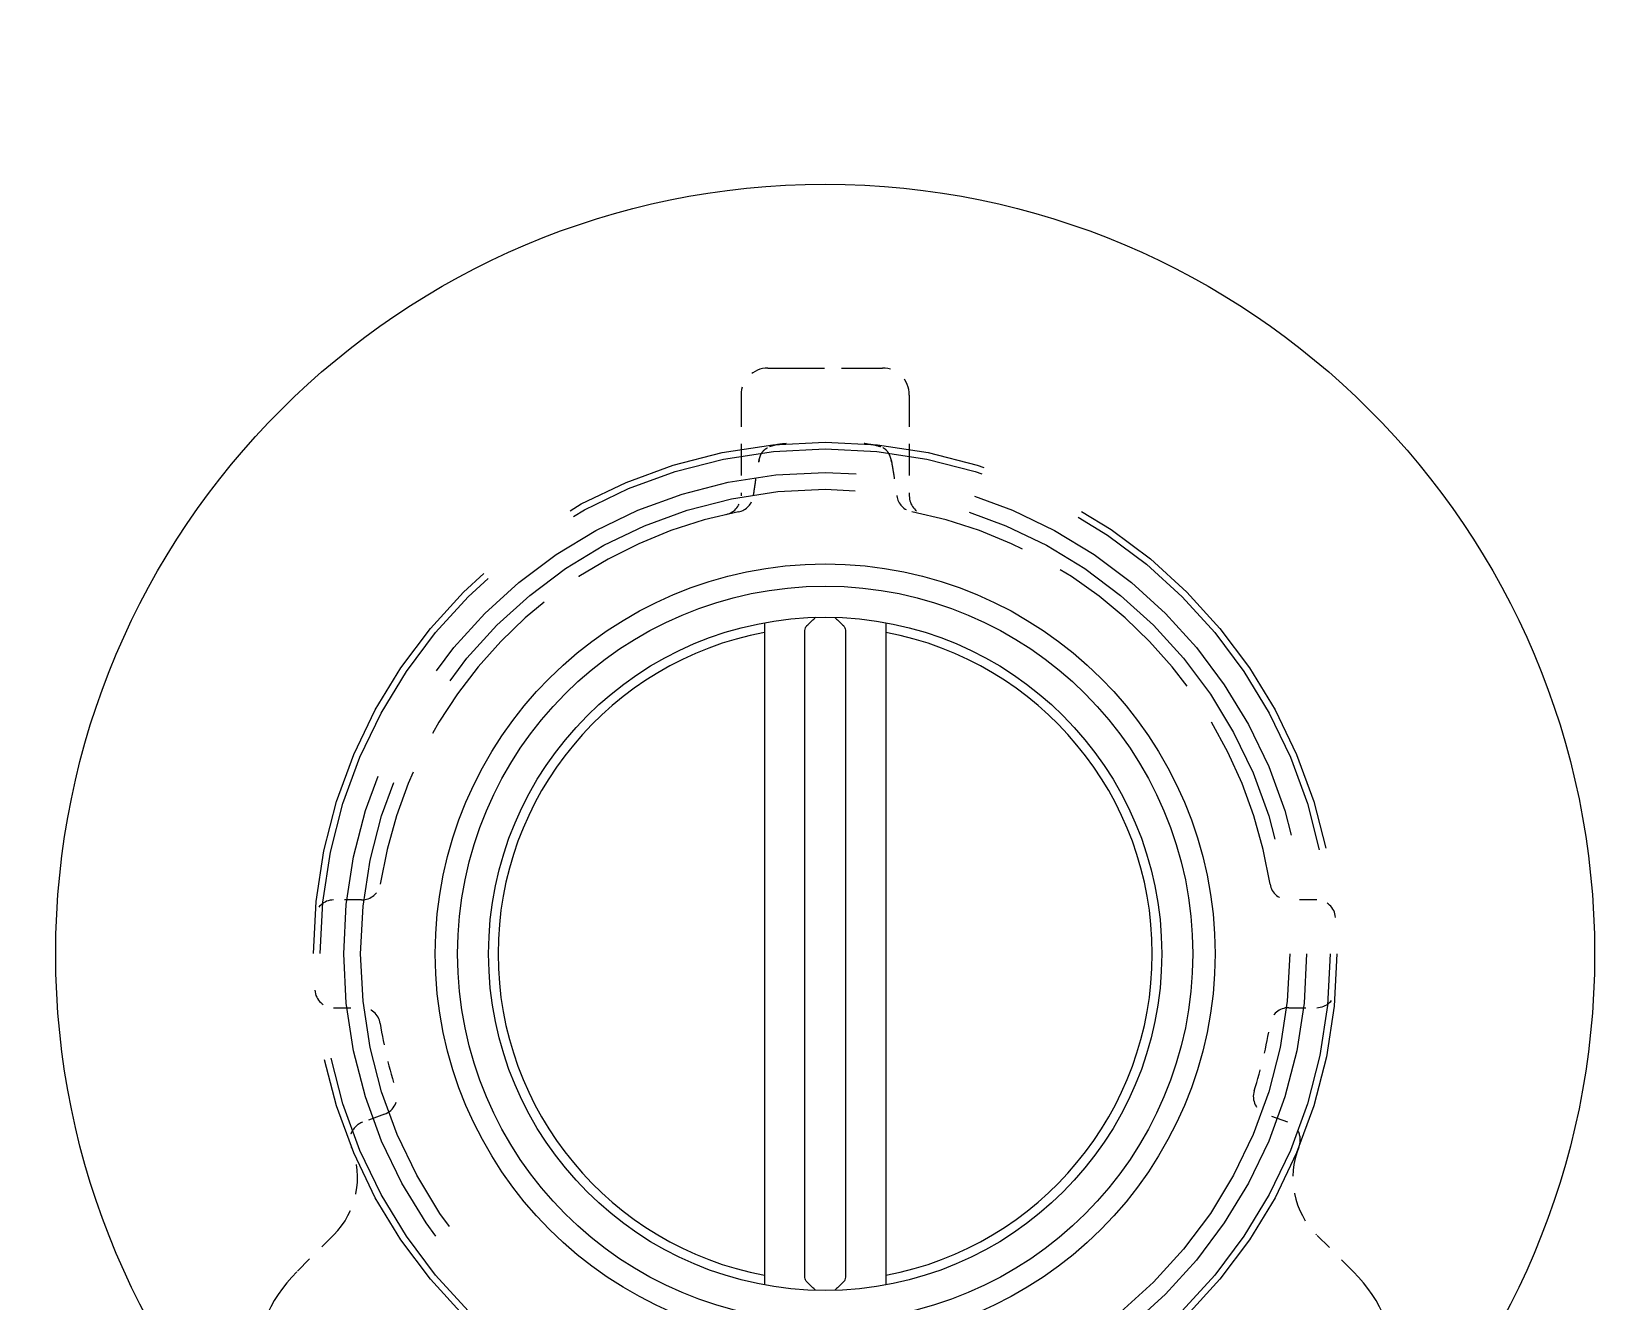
# Model space of a CAD drawing. Header units: inches. Extents: x 19 to 503, y 7 to 322.
# Drawn here: x 245.42 to 254.61, y 223.65 to 231.07 of the extents above; entities that cross this region are included whole.
import ezdxf

# ---------------------------------------------------------------- set-up
doc = ezdxf.new("R2010")
doc.units = ezdxf.units.IN
doc.header["$LTSCALE"] = 15
doc.header["$MEASUREMENT"] = 0
doc.linetypes.add('DASHED', pattern=[0.2067, 0.1654, -0.0413])
for name, color, linetype, lineweight in [('Dimension (ANSI)', 7, 'Continuous', 25), ('Hatch', 7, 'Continuous', 18), ('Hidden', 7, 'DASHED', 18), ('Visible', 7, 'Continuous', 18)]:
    doc.layers.add(name, color=color, linetype=linetype, lineweight=lineweight)
doc.styles.add('MEMCOR Medium', font='arial.ttf')
doc.dimstyles.new('Default (ANSI)', dxfattribs={"dimscale": 15, "dimtxt": 0.15, "dimasz": 0.098425, "dimexe": 0.125, "dimexo": 0.0625, "dimgap": 0.031496, "dimtad": 0, "dimtih": 1, "dimtoh": 1, "dimdec": 4, "dimrnd": 1e-08, "dimzin": 3, "dimdsep": 46, "dimlunit": 5, "dimtxsty": 'MEMCOR Medium', "dimcen": 0.09, "dimdle": 0.393701, "dimclrd": 256, "dimclre": 256, "dimclrt": 256, "dimadec": 0, "dimazin": 1, "dimtfac": 0.8, "dimtofl": 0, "dimtmove": 0, "dimatfit": 3, "dimfxl": 1, "dimfrac": 1, "dimtolj": 1, "dimtzin": 4, "dimlwd": -1, "dimlwe": -1, "dimarcsym": 0})

# ---------------------------------------------------------------- blocks, each defined once
blk = doc.blocks.new('*D29')
at = {"layer": 'Defpoints', "color": 0, "transparency": 16777216}
for p in [(237.9042, 272.562), (264.6295, 245.8367), (229.7583, 211.2531)]:
    blk.add_point(p, dxfattribs=at)
at = {"layer": 'Dimension (ANSI)', "transparency": 16777216}
for p, q in [((263.9666, 246.4996), (236.5784, 273.8878)), ((236.8603, 271.518), (224.7693, 259.427)), ((204.2208, 238.8785), (216.3118, 250.9695)), ((229.0954, 211.916), (201.851, 239.1603))]:
    blk.add_line(p, q, dxfattribs=at)
for points in [[(236.6863, 271.692), (237.0343, 271.344), (237.9042, 272.562)], [(204.0468, 239.0525), (204.3948, 238.7045), (203.1768, 237.8345)]]:
    blk.add_solid(points, dxfattribs=at)
at = {"layer": 'Dimension (ANSI)', "transparency": 16777216, "char_height": 2.25, "attachment_point": 5, "style": 'MEMCOR Medium'}
for s, insert in [('\\A1; 49{\\H0.8x;\\S1#8;} in', (220.5405, 257.5126)), ('\\A1;[1247.4 mm]', (220.5405, 253.2839))]:
    blk.add_mtext(s, dxfattribs=dict(at, insert=insert))

msp = doc.modelspace()

# ---------------------------------------------------------------- hatches: boundary and pattern name
at = {"layer": 'Hatch'}
h = msp.add_hatch(dxfattribs=at)
h.set_pattern_fill('ANSI31', color=256, scale=15, style=0)
edge = h.paths.add_edge_path()
edge.add_spline(control_points=[(270.56434, 225.86464), (270.59634, 225.83343), (270.62822, 225.8021), (270.69185, 225.73916), (270.7236, 225.70754), (270.75523, 225.67581)], knot_values=[-0.6820042, -0.6820042, -0.6820042, -0.6820042, -0.3413948, -0.3413948, 0, 0, 0, 0], degree=3, periodic=0)
edge.add_line((270.75523, 225.67581), (270.81523, 225.67582))
edge.add_ellipse((250.06477, 225.67401), major_axis=(-0.00181, 20.75046), ratio=1, start_angle=270, end_angle=306.689048)
edge.add_ellipse((250.06477, 225.67401), major_axis=(-12.39927, 16.6385), ratio=1, start_angle=270, end_angle=270.690299)
edge.add_ellipse((250.06477, 225.67401), major_axis=(-12.59883, 16.48791), ratio=1, start_angle=270, end_angle=285.231305)
edge.add_ellipse((250.06477, 225.67401), major_axis=(-16.48791, 12.59883), ratio=1, start_angle=270, end_angle=270.690299)
edge.add_ellipse((250.06477, 225.67401), major_axis=(-16.6385, 12.39927), ratio=1, start_angle=270, end_angle=343.388097)
edge.add_ellipse((250.06477, 225.67401), major_axis=(-16.6385, -12.39927), ratio=1, start_angle=270, end_angle=270.690299)
edge.add_ellipse((250.06477, 225.67401), major_axis=(-16.48791, -12.59883), ratio=1, start_angle=270, end_angle=285.231305)
edge.add_ellipse((250.06477, 225.67401), major_axis=(-12.59883, -16.48791), ratio=1, start_angle=270, end_angle=270.690299)
edge.add_ellipse((250.06477, 225.67401), major_axis=(-12.39927, -16.6385), ratio=1, start_angle=270, end_angle=343.388097)
edge.add_ellipse((250.06477, 225.67401), major_axis=(12.39927, -16.6385), ratio=1, start_angle=270, end_angle=270.690299)
edge.add_ellipse((250.06477, 225.67401), major_axis=(12.59883, -16.48791), ratio=1, start_angle=270, end_angle=285.231305)
edge.add_ellipse((250.06477, 225.67401), major_axis=(16.48791, -12.59883), ratio=1, start_angle=270, end_angle=270.690299)
edge.add_ellipse((250.06477, 225.67401), major_axis=(16.6385, -12.39927), ratio=1, start_angle=270, end_angle=286.997285)
edge.add_ellipse((250.06477, 225.67401), major_axis=(19.53634, -6.99378), ratio=1, start_angle=270, end_angle=270.713923)
edge.add_line((243.31495, 206.05204), (243.31495, 206.10901))
edge.add_line((243.31495, 206.10901), (243.31495, 206.31661))
edge.add_ellipse((250.06477, 225.67401), major_axis=(-6.74981, -19.3574), ratio=1, start_angle=109.756172, end_angle=360, ccw=False)

# ---------------------------------------------------------------- linework, layer by layer
at = {"layer": 'Hidden', "ltscale": 0.133396}
msp.add_line((249.73012, 229.09901), (250.39941, 229.09901), dxfattribs=at)
at = {"layer": 'Hidden', "ltscale": 0.074863}
for p, q in [((249.57264, 228.94153), (249.57264, 228.35117)), ((250.55689, 228.94153), (250.55689, 228.35117))]:
    msp.add_line(p, q, dxfattribs=at)
at = {"layer": 'Hidden', "ltscale": 0.021381}
for p, q in [((247.35382, 225.98897), (247.19016, 225.98897)), ((252.93938, 225.98897), (252.77572, 225.98897)), ((247.19016, 225.35905), (247.35382, 225.35905)), ((252.77572, 225.35905), (252.93938, 225.35905))]:
    msp.add_line(p, q, dxfattribs=at)
at = {"layer": 'Hidden', "ltscale": 0.018013}
for p, q in [((247.48824, 224.73623), (247.35866, 224.68906)), ((252.77088, 224.68906), (252.64129, 224.73623))]:
    msp.add_line(p, q, dxfattribs=at)
at = {"layer": 'Hidden', "ltscale": 0.038771}
for p, q in [((247.19112, 224.03083), (246.97466, 223.81437)), ((253.15488, 223.81437), (252.93842, 224.03083))]:
    msp.add_line(p, q, dxfattribs=at)
at = {"layer": 'Hidden', "ltscale": 1.010594}
msp.add_circle((250.06477, 225.67401), 2.99213, dxfattribs=at)
at = {"layer": 'Hidden', "ltscale": 0.997297}
msp.add_circle((250.06477, 225.67401), 2.95276, dxfattribs=at)
at = {"layer": 'Hidden', "ltscale": 1.140908}
msp.add_circle((250.06477, 225.67401), 2.81496, dxfattribs=at)
at = {"layer": 'Hidden', "ltscale": 1.101016}
msp.add_circle((250.06477, 225.67401), 2.71654, dxfattribs=at)
at = {"layer": 'Hidden', "ltscale": 0.031311}
for centre, start, end in [((249.73012, 228.94153), 90, 180), ((250.39941, 228.94153), 0, 90)]:
    msp.add_arc(centre, 0.15748, start, end, dxfattribs=at)
at = {"layer": 'Hidden', "ltscale": 0.01879}
for centre, start, end in [((249.46241, 228.35117), 282.680383, 0), ((250.66713, 228.35117), 180, 257.319617)]:
    msp.add_arc(centre, 0.11024, start, end, dxfattribs=at)
at = {"layer": 'Hidden', "ltscale": 0.017251}
for centre, start, end in [((249.53635, 228.36674), 281.102469, 352.124709), ((250.59318, 228.36674), 187.875291, 258.897531)]:
    msp.add_arc(centre, 0.11024, start, end, dxfattribs=at)
at = {"layer": 'Hidden', "ltscale": 0.408408}
for start, end in [(101.102469, 171.086116), (8.913884, 78.897531)]:
    msp.add_arc((250.06477, 225.67401), 2.63386, start, end, dxfattribs=at)
at = {"layer": 'Hidden', "ltscale": 0.01971}
for centre, start, end in [((247.35382, 226.0992), 270, 351.086116), ((252.77572, 226.0992), 188.913884, 270), ((247.35382, 225.24881), 8.913884, 89.999999), ((252.77572, 225.24881), 90.000001, 171.086116)]:
    msp.add_arc(centre, 0.11024, start, end, dxfattribs=at)
at = {"layer": 'Hidden', "ltscale": 0.020892}
for centre, start, end in [((247.19016, 225.87873), 90, 175.926377), ((252.93938, 225.87873), 4.073623, 90), ((247.19016, 225.46928), 184.073623, 270), ((252.93938, 225.46928), 270, 355.926377)]:
    msp.add_arc(centre, 0.11024, start, end, dxfattribs=at)
at = {"layer": 'Hidden', "ltscale": 0.051173}
for start, end in [(188.913884, 197.697685), (342.302315, 351.086116)]:
    msp.add_arc((250.06477, 225.67401), 2.63386, start, end, dxfattribs=at)
at = {"layer": 'Hidden', "ltscale": 0.021325}
for centre, start, end in [((247.45054, 224.83982), 290, 17.697685), ((252.67899, 224.83982), 162.302315, 250)]:
    msp.add_arc(centre, 0.11024, start, end, dxfattribs=at)
at = {"layer": 'Hidden', "ltscale": 0.022423}
for centre, start, end in [((247.39636, 224.58548), 110, 202.192177), ((252.73317, 224.58548), 337.807823, 70)]:
    msp.add_arc(centre, 0.11024, start, end, dxfattribs=at)
at = {"layer": 'Hidden', "ltscale": 0.070262}
for centre, start, end in [((246.85705, 224.36489), 315, 22.201029), ((253.27248, 224.36489), 157.798971, 225)]:
    msp.add_arc(centre, 0.47244, start, end, dxfattribs=at)
at = {"layer": 'Hidden', "ltscale": 0.173445}
for centre, start, end in [((247.5899, 223.19913), 135, 225.000055), ((252.53964, 223.19913), 314.999945, 45)]:
    msp.add_arc(centre, 0.87008, start, end, dxfattribs=at)
at = {"layer": 'Hidden', "ltscale": 0.038963}
for points, knots in [([(249.67655, 228.55117), (249.67833, 228.56137), (249.68074, 228.57077), (249.68643, 228.58744), (249.68971, 228.59461), (249.69744, 228.60812), (249.70188, 228.61375), (249.71328, 228.625), (249.72082, 228.63033), (249.7423, 228.64056), (249.75625, 228.64523), (249.79041, 228.65261), (249.81048, 228.65531), (249.83378, 228.6572), (249.83492, 228.65729), (249.83606, 228.65738)], [0, 0, 0, 0, 0.1236599, 0.1236599, 0.2521614, 0.2521614, 0.4149263, 0.4149263, 0.6278392, 0.6278392, 0.8407521, 0.8407521, 1.0536651, 1.0536651, 1.0645647, 1.0645647, 1.0645647, 1.0645647]), ([(249.83606, 228.65738), (249.81369, 228.65566), (249.79336, 228.65307), (249.7586, 228.64588), (249.74428, 228.6413), (249.72218, 228.63116), (249.71439, 228.62584), (249.70124, 228.61335), (249.69552, 228.60588), (249.68629, 228.58716), (249.68277, 228.57784), (249.67866, 228.56199), (249.67751, 228.55669), (249.67655, 228.55117)], [2.3031143, 2.3031143, 2.3031143, 2.3031143, 2.51603, 2.51603, 2.7289456, 2.7289456, 2.9418612, 2.9418612, 3.1547768, 3.1547768, 3.3007629, 3.3007629, 3.3676925, 3.3676925, 3.3676925, 3.3676925]), ([(250.29347, 228.65738), (250.31585, 228.65566), (250.33618, 228.65307), (250.37094, 228.64588), (250.38525, 228.6413), (250.40735, 228.63116), (250.41514, 228.62584), (250.42829, 228.61335), (250.43402, 228.60588), (250.44325, 228.58716), (250.44676, 228.57784), (250.45088, 228.56199), (250.45202, 228.55669), (250.45298, 228.55117)], [2.3031143, 2.3031143, 2.3031143, 2.3031143, 2.51603, 2.51603, 2.7289456, 2.7289456, 2.9418612, 2.9418612, 3.1547768, 3.1547768, 3.3007629, 3.3007629, 3.3676925, 3.3676925, 3.3676925, 3.3676925]), ([(250.45298, 228.55117), (250.45121, 228.56137), (250.44879, 228.57077), (250.44311, 228.58744), (250.43982, 228.59461), (250.4321, 228.60812), (250.42766, 228.61375), (250.41626, 228.625), (250.40871, 228.63033), (250.38724, 228.64056), (250.37328, 228.64523), (250.33913, 228.65261), (250.31906, 228.65531), (250.29576, 228.6572), (250.29462, 228.65729), (250.29347, 228.65738)], [0, 0, 0, 0, 0.1236599, 0.1236599, 0.2521614, 0.2521614, 0.4149263, 0.4149263, 0.6278392, 0.6278392, 0.8407521, 0.8407521, 1.0536651, 1.0536651, 1.0645647, 1.0645647, 1.0645647, 1.0645647])]:
    msp.add_open_spline(points, degree=3, knots=knots, dxfattribs=at)
at = {"layer": 'Hidden', "ltscale": 0.02636}
for points in [[(249.64555, 228.35164), (249.6474, 228.36499), (249.64929, 228.37834), (249.65315, 228.40501), (249.65512, 228.41833), (249.65916, 228.44496), (249.66123, 228.45827), (249.66545, 228.48485), (249.6676, 228.49813), (249.67201, 228.52467), (249.67426, 228.53793), (249.67655, 228.55117)], [(250.45298, 228.55117), (250.45528, 228.53793), (250.45753, 228.52467), (250.46193, 228.49813), (250.46409, 228.48485), (250.46831, 228.45827), (250.47037, 228.44496), (250.47441, 228.41833), (250.47639, 228.40501), (250.48025, 228.37834), (250.48214, 228.36499), (250.48399, 228.35164)]]:
    msp.add_open_spline(points, degree=3, knots=[0, 0, 0, 0, 0.10772422, 0.10772422, 0.21544843, 0.21544843, 0.32317265, 0.32317265, 0.43089686, 0.43089686, 0.53862108, 0.53862108, 0.53862108, 0.53862108], dxfattribs=at)
at = {"layer": 'Visible'}
for p, q in [((249.71044, 227.61036), (249.71044, 223.73766)), ((249.94666, 223.78258), (249.94666, 227.56543)), ((250.18288, 227.56543), (250.18288, 223.78258)), ((250.4191, 227.61036), (250.4191, 223.73766))]:
    msp.add_line(p, q, dxfattribs=at)
for radius in [4.5, 2.28, 2.15, 1.9685]:
    msp.add_circle((250.06477, 225.67401), radius, dxfattribs=at)
for radius, start, end in [(20.75046, 0.005, 251.017159), (20.50046, 0.532804, 250.776632), (20.37546, 0.532804, 251.970759), (20.19, 286.335037, 253.664963), (1.913, 100.674107, 259.325893), (1.913, 280.674107, 79.325893)]:
    msp.add_arc((250.06477, 225.67401), radius, start, end, dxfattribs=at)
for points in [[(250.00402, 227.63759), (250.00556, 227.63911), (250.00723, 227.64049), (250.009, 227.64172)], [(250.12551, 223.71042), (250.12397, 223.7089), (250.12231, 223.70752), (250.12054, 223.70629)]]:
    msp.add_open_spline(points, degree=3, dxfattribs=at)
for points, knots in [([(250.12054, 227.64172), (250.12061, 227.64167), (250.12068, 227.64162), (250.12245, 227.64037), (250.12404, 227.63904), (250.12551, 227.63759)], [0.315752669, 0.315752669, 0.315752669, 0.315752669, 0.316429527, 0.316429527, 0.332369876, 0.332369876, 0.332369876, 0.332369876]), ([(249.94666, 227.56543), (249.94666, 227.5703), (249.94753, 227.57511), (249.95101, 227.58408), (249.95354, 227.58812), (249.95722, 227.59206), (249.9577, 227.59255), (249.95819, 227.59302)], [0.485148554, 0.485148554, 0.485148554, 0.485148554, 0.522305703, 0.522305703, 0.559058199, 0.559058199, 0.564393888, 0.564393888, 0.564393888, 0.564393888]), ([(249.95819, 227.59302), (249.97364, 227.60785), (249.98891, 227.62271), (250.00368, 227.63725), (250.00379, 227.63736), (250.00391, 227.63748), (250.00402, 227.63759)], [-0.15910483, -0.15910483, -0.15910483, -0.15910483, 0, 0, 0, 0.00124865, 0.00124865, 0.00124865, 0.00124865]), ([(250.12551, 227.63759), (250.12563, 227.63748), (250.12574, 227.63736), (250.14062, 227.62271), (250.1559, 227.60785), (250.17135, 227.59302)], [3.76847607, 3.76847607, 3.76847607, 3.76847607, 3.76972471, 3.76972471, 3.92882955, 3.92882955, 3.92882955, 3.92882955]), ([(250.17135, 227.59302), (250.1714, 227.59297), (250.17146, 227.59291), (250.17499, 227.58948), (250.17779, 227.58542), (250.18162, 227.5765), (250.18267, 227.57177), (250.18287, 227.56644), (250.18288, 227.56593), (250.18288, 227.56543)], [0.080176234, 0.080176234, 0.080176234, 0.080176234, 0.080789498, 0.080789498, 0.118747962, 0.118747962, 0.155622564, 0.155622564, 0.15945369, 0.15945369, 0.15945369, 0.15945369]), ([(249.95819, 223.75499), (249.95813, 223.75505), (249.95808, 223.7551), (249.95454, 223.75854), (249.95175, 223.76259), (249.94791, 223.77152), (249.94687, 223.77625), (249.94667, 223.78158), (249.94666, 223.78208), (249.94666, 223.78258)], [0.080176234, 0.080176234, 0.080176234, 0.080176234, 0.080789498, 0.080789498, 0.118747962, 0.118747962, 0.155622564, 0.155622564, 0.15945369, 0.15945369, 0.15945369, 0.15945369]), ([(250.00402, 223.71042), (250.00391, 223.71054), (250.00379, 223.71065), (250.00368, 223.71076), (249.98891, 223.7253), (249.97364, 223.74017), (249.95819, 223.75499)], [-0.00124865, -0.00124865, -0.00124865, -0.00124865, 0, 0, 0, 0.15910483, 0.15910483, 0.15910483, 0.15910483]), ([(250.009, 223.70629), (250.00892, 223.70634), (250.00885, 223.70639), (250.00708, 223.70764), (250.0055, 223.70897), (250.00402, 223.71042)], [0.315752669, 0.315752669, 0.315752669, 0.315752669, 0.316429527, 0.316429527, 0.332369876, 0.332369876, 0.332369876, 0.332369876]), ([(250.17135, 223.75499), (250.1559, 223.74017), (250.14062, 223.7253), (250.12574, 223.71065), (250.12563, 223.71054), (250.12551, 223.71042)], [2.63480846, 2.63480846, 2.63480846, 2.63480846, 2.79391329, 2.79391329, 2.79516194, 2.79516194, 2.79516194, 2.79516194]), ([(250.18288, 223.78258), (250.18288, 223.77771), (250.182, 223.7729), (250.17853, 223.76394), (250.17599, 223.75989), (250.17232, 223.75595), (250.17184, 223.75546), (250.17135, 223.75499)], [0.485148554, 0.485148554, 0.485148554, 0.485148554, 0.522305703, 0.522305703, 0.559058199, 0.559058199, 0.564393888, 0.564393888, 0.564393888, 0.564393888])]:
    msp.add_open_spline(points, degree=3, knots=knots, dxfattribs=at)

# ---------------------------------------------------------------- dimensions: what is measured, and where the dimension line sits
at = {"layer": 'Dimension (ANSI)'}
dim = msp.add_linear_dim(base=(237.90425, 272.56195), p1=(229.75828, 211.25306), p2=(264.62955, 245.83666), angle=45, text=' <> in\\X[1247.4 mm]', dimstyle='Default (ANSI)', override={"dimgap": 0.031496, "dimdec": 4, "dimpost": '', "dimtol": 0, "dimlim": 0, "dimtp": 0, "dimtm": 0, "dimtdec": 2, "dimatfit": 1}, dxfattribs=at)
dim.commit()
dim.dimension.update_dxf_attribs({"geometry": '*D29', "text_midpoint": (220.54054, 255.19824), "dimtype": 160})

doc.saveas('drawing.dxf')
